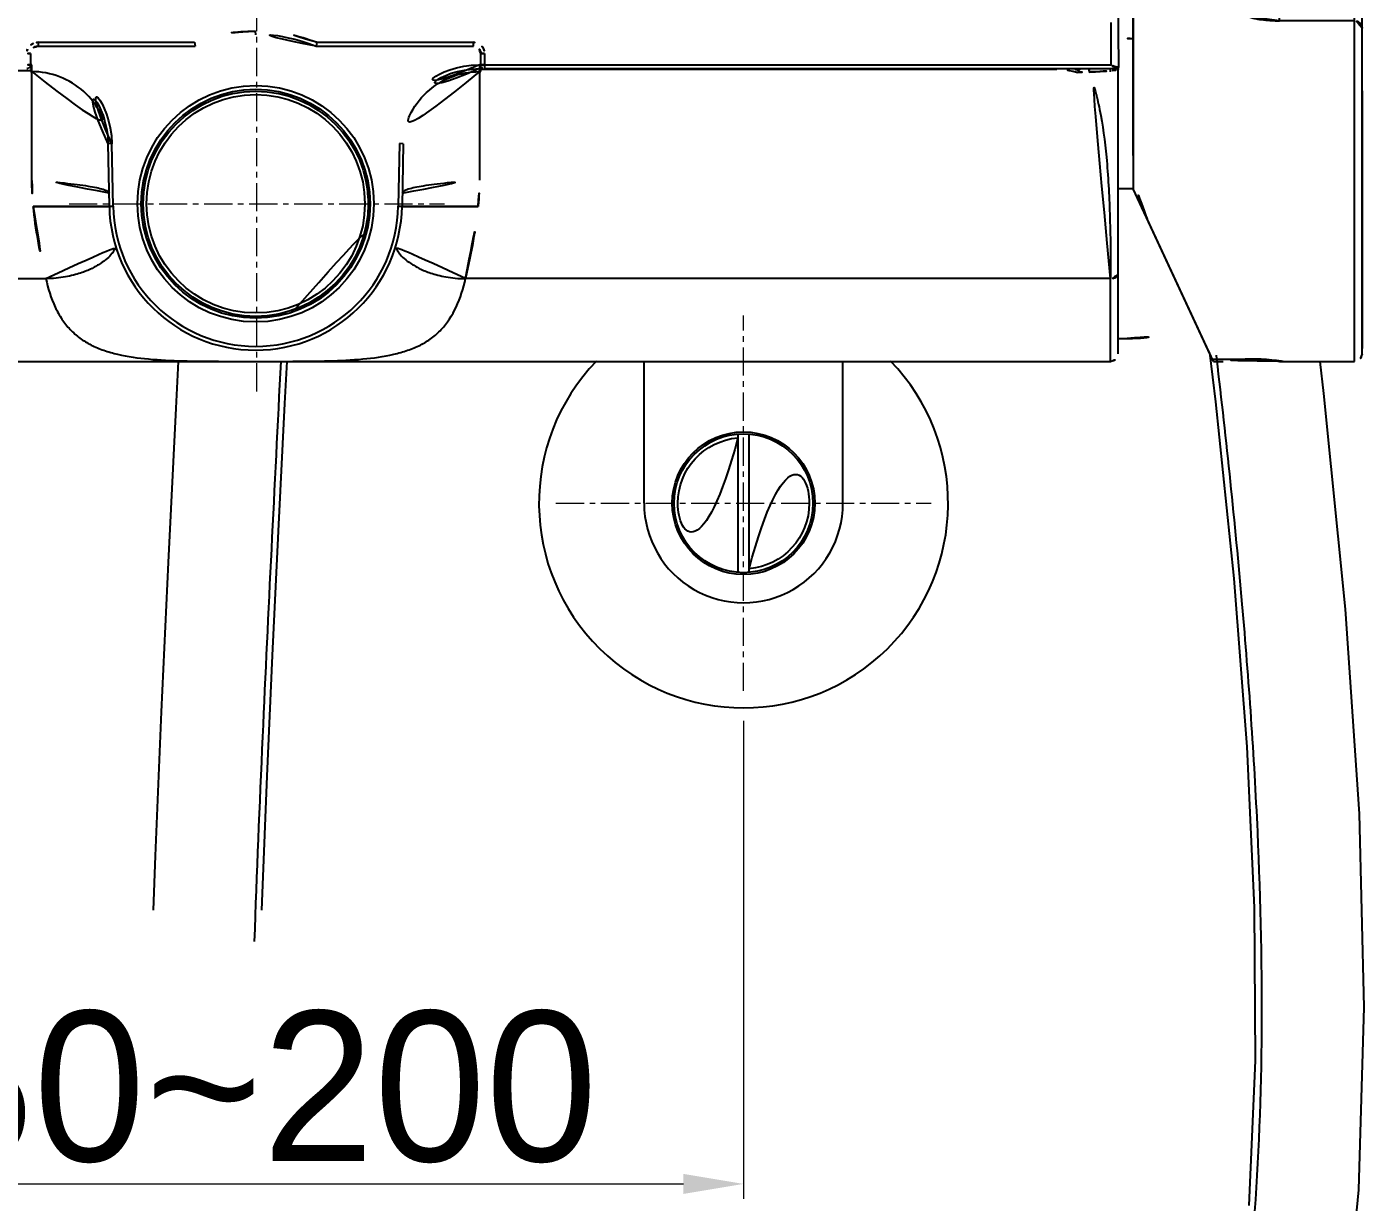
# Model space of a CAD drawing. Extents: x 16296684858 to 16296688009, y -37409618718 to -37409616409.
# Drawn here: x 16296685783 to 16296685961.2, y -37409618368.2 to -37409618211.6 of the extents above; entities that cross this region are included whole.
import ezdxf

# ---------------------------------------------------------------- set-up
doc = ezdxf.new("R2010")
doc.units = 0
doc.header["$LTSCALE"] = 10
doc.header["$MEASUREMENT"] = 0
doc.header["$PDMODE"] = 3
doc.header["$PDSIZE"] = -10
doc.linetypes.add('CENTER', pattern=[0.6, 0.375, -0.075, 0.075, -0.075])
doc.layers.get('0').update_dxf_attribs({"linetype": 'CONTINUOUS'})
doc.layers.get('DEFPOINTS').update_dxf_attribs({"linetype": 'CONTINUOUS'})
doc.styles.add('Daelim Dimension', font='')
doc.styles.get('Daelim Dimension').set_extended_font_data('나눔고딕')
doc.dimstyles.new('DEFAULT', dxfattribs={"dimscale": 2, "dimtxt": 2, "dimasz": 2, "dimexe": 0, "dimexo": 2, "dimgap": 1, "dimtad": 1, "dimdec": 1, "dimzin": 9, "dimdsep": 46, "dimtxsty": 'Daelim Dimension', "dimcen": 0.5, "dimclrd": 252, "dimclre": 252, "dimclrt": 3, "dimadec": 1, "dimazin": 0, "dimtfac": 1, "dimtdec": 1, "dimtix": 1, "dimtmove": 0, "dimatfit": 3, "dimfxl": 1, "dimtolj": 1, "dimtzin": 1, "dimlwd": 9, "dimlwe": 9, "dimarcsym": 0})

# ---------------------------------------------------------------- blocks, each defined once
blk = doc.blocks.new('*D10')
at = {"color": 5, "lineweight": 9, "ltscale": 0.5, "transparency": 16777216}
for p, q in [((16296685728.53591, -37409618304.121773), (16296685728.53591, -37409618367.800911)), ((16296685878.535891, -37409618304.121773), (16296685878.535891, -37409618367.800911)), ((16296685736.53591, -37409618365.800911), (16296685870.535891, -37409618365.800911))]:
    blk.add_line(p, q, dxfattribs=at)
at = {"color": 5, "ltscale": 0.5, "transparency": 16777216}
for points in [[(16296685736.53591, -37409618364.467583), (16296685736.53591, -37409618367.134247), (16296685728.53591, -37409618365.800911)], [(16296685870.535891, -37409618364.467583), (16296685870.535891, -37409618367.134247), (16296685878.535891, -37409618365.800911)]]:
    blk.add_solid(points, dxfattribs=at)
at = {"layer": 'DEFPOINTS', "color": 0, "ltscale": 0.5, "transparency": 16777216}
for p in [(16296685728.53591, -37409618300.121773), (16296685878.535891, -37409618300.121773), (16296685878.535891, -37409618365.800911)]:
    blk.add_point(p, dxfattribs=at)
at = {"color": 7, "ltscale": 0.5, "transparency": 16777216, "insert": (16296685806.629181, -37409618352.913933), "char_height": 20, "attachment_point": 5, "style": 'Daelim Dimension'}
blk.add_mtext('\\A1;150~200', dxfattribs=at)
blk = doc.blocks.new('A$C6F5512BA')
at = {"color": 7, "linetype": 'Continuous'}
for p, q in [((1, 30.5), (78, 30.5)), ((0, 20), (0, 29.5)), ((79, 29.5), (79, 19.5)), ((48.92, 18.5), (78, 18.5)), ((46, 15.5), (46, 0)), ((0, 10.73), (0, 12)), ((0, 10.73), (18.98, 1.87)), ((27.43, 0), (46, 0))]:
    blk.add_line(p, q, dxfattribs=at)
at = {"color": 9, "linetype": 'Continuous'}
for p, q in [((48.3, 30.5), (48.3, 19.5)), ((76, 18.5), (76, 30.5)), ((0, 29.5), (79, 29.5)), ((45.38, 29.5), (45.38, 19.5)), ((45.38, 19.5), (79, 19.5)), ((46, 15.5), (45.93, 15.5))]:
    blk.add_line(p, q, dxfattribs=at)
at = {"color": 7, "linetype": 'Continuous'}
for centre, radius, start, end in [((1, 29.5), 1, 90, 180), ((78, 29.5), 1, 0, 90), ((49, 15.5), 3, 91.4651, 180), ((78, 19.5), 1, 270, 0), ((27.43, 20), 20, 245, 270.0002)]:
    blk.add_arc(centre, radius, start, end, dxfattribs=at)
at = {"color": 9, "linetype": 'Continuous'}
for points, knots in [([(44.41, 30.5), (44.53, 30.5), (44.79, 30.45), (45.11, 30.22), (45.33, 29.89), (45.38, 29.63), (45.38, 29.5)], [0, 0, 0, 0, 0.246863, 0.495533, 0.746817, 1, 1, 1, 1]), ([(45.38, 19.5), (45.38, 19.25), (45.39, 18.77), (45.43, 18.05), (45.5, 17.38), (45.58, 16.78), (45.66, 16.34), (45.73, 16.03), (45.77, 15.85), (45.81, 15.72), (45.84, 15.64), (45.86, 15.59), (45.88, 15.55), (45.9, 15.52), (45.91, 15.5), (45.93, 15.5), (45.93, 15.5)], [0, 0, 0, 0, 0.181844, 0.358752, 0.525328, 0.67623, 0.80518, 0.859306, 0.905406, 0.942733, 0.958043, 0.971141, 0.98205, 0.990555, 0.996304, 1, 1, 1, 1]), ([(48.92, 18.5), (48.55, 18.5), (47.76, 18.35), (46.75, 17.68), (46.08, 16.66), (45.93, 15.87), (45.93, 15.5)], [0, 0, 0, 0, 0.239777, 0.499516, 0.75956, 1, 1, 1, 1]), ([(48.92, 18.5), (48.9, 18.5), (48.84, 18.52), (48.71, 18.61), (48.58, 18.75), (48.45, 18.93), (48.37, 19.1), (48.32, 19.29), (48.29, 19.43), (48.3, 19.5)], [0, 0, 0, 0, 0.061661, 0.146329, 0.376982, 0.516161, 0.667824, 0.830675, 1, 1, 1, 1])]:
    blk.add_open_spline(points, degree=3, knots=knots, dxfattribs=at)
at = {"color": 7, "linetype": 'Continuous'}
blk.add_open_spline([(0, 20), (0.07, 19.61), (0.27, 18.29), (0.41, 16), (0.27, 13.71), (0.07, 12.39), (0, 12)], degree=3, knots=[0, 0, 0, 0, 0.147383, 0.499992, 0.852609, 1, 1, 1, 1], dxfattribs=at)

msp = doc.modelspace()

# ---------------------------------------------------------------- linework, layer by layer
at = {"color": 7, "linetype": 'Continuous'}
for p, q in [((16296685928.53413, -37409618217.020042), (16296685928.41091, -37409618202.900253)), ((16296685927.506161, -37409618216.72113), (16296685927.506161, -37409618211.066254)), ((16296685930.43589, -37409618210.221786), (16296685930.43589, -37409618233.221809)), ((16296685813.53503, -37409618212.721786), (16296685813.535, -37409618212.21743)), ((16296685784.5359, -37409618213.71743), (16296685784.5359, -37409618214.221786)), ((16296685784.5359, -37409618214.221786), (16296685805.45816, -37409618214.221786)), ((16296685784.535971, -37409618213.71743), (16296685805.36581, -37409618213.71743)), ((16296685805.36581, -37409618213.71743), (16296685805.45816, -37409618214.221786)), ((16296685821.705971, -37409618213.71743), (16296685821.61364, -37409618214.221786)), ((16296685821.613649, -37409618214.221786), (16296685842.5359, -37409618214.221786)), ((16296685821.705971, -37409618213.71743), (16296685842.535891, -37409618213.71743)), ((16296685842.535891, -37409618214.221786), (16296685842.535891, -37409618213.71743)), ((16296685783.5359, -37409618215.221786), (16296685783.5359, -37409618217.221786)), ((16296685783.709641, -37409618216.722473), (16296685783.5359, -37409618216.722473)), ((16296685783.71722, -37409618217.221786), (16296685783.71722, -37409618216.722961)), ((16296685843.35458, -37409618216.721786), (16296685843.5359, -37409618216.721786)), ((16296685843.35458, -37409618216.721786), (16296685843.35458, -37409618217.221786)), ((16296685843.5359, -37409618217.221786), (16296685843.5359, -37409618215.221786)), ((16296685844.03591, -37409618215.217468), (16296685844.03599, -37409618217.221786)), ((16296685844.03591, -37409618216.72113), (16296685927.506161, -37409618216.72113)), ((16296685783.5359, -37409618217.514427), (16296685728.53583, -37409618217.514427)), ((16296685783.717291, -37409618217.221786), (16296685783.5359, -37409618217.221786)), ((16296685783.5359, -37409618217.355652), (16296685783.5359, -37409618217.619408)), ((16296685783.5359, -37409618217.619476), (16296685783.72155, -37409618217.619476)), ((16296685783.71744, -37409618217.619408), (16296685783.71744, -37409618217.266541)), ((16296685783.72155, -37409618232.136559), (16296685783.72155, -37409618217.619476)), ((16296685843.35025, -37409618217.619476), (16296685843.5359, -37409618217.619476)), ((16296685843.35025, -37409618217.619476), (16296685843.35025, -37409618232.088654)), ((16296685843.5359, -37409618217.221786), (16296685843.35453, -37409618217.221786)), ((16296685843.5359, -37409618217.055931), (16296685843.68701, -37409618217.055931)), ((16296685843.5359, -37409618217.619476), (16296685843.5359, -37409618217.242447)), ((16296685920.260889, -37409618217.336838), (16296685843.5359, -37409618217.336838)), ((16296685844.03594, -37409618217.221786), (16296685928.43589, -37409618217.221786)), ((16296685920.260889, -37409618217.336838), (16296685920.260889, -37409618217.221786)), ((16296685928.43589, -37409618255.221413), (16296685928.43589, -37409618217.221786)), ((16296685960.93589, -37409618220.171356), (16296685960.935881, -37409618254.516617)), ((16296685794.39259, -37409618227.213074), (16296685793.89329, -37409618227.221786)), ((16296685794.03887, -37409618235.562111), (16296685793.89329, -37409618227.221786)), ((16296685794.53862, -37409618235.552094), (16296685794.39233, -37409618227.225319)), ((16296685832.678591, -37409618227.213074), (16296685832.533001, -37409618235.553391)), ((16296685833.178511, -37409618227.221786), (16296685832.678591, -37409618227.213074)), ((16296685833.178511, -37409618227.221786), (16296685833.03293, -37409618235.562111)), ((16296685930.43589, -37409618233.221786), (16296685928.435909, -37409618233.221786)), ((16296685941.03606, -37409618255.953941), (16296685930.43589, -37409618233.221786)), ((16296685794.03887, -37409618235.562111), (16296685794.53817, -37409618235.553413)), ((16296685832.533001, -37409618235.553391), (16296685833.03293, -37409618235.562111)), ((16296685762.749109, -37409618245.194687), (16296685785.575529, -37409618245.194687)), ((16296685927.43589, -37409618245.194687), (16296685841.496269, -37409618245.194687)), ((16296685927.43589, -37409618256.221786), (16296685927.43589, -37409618245.194687)), ((16296685816.0872, -37409618250.00383), (16296685816.116249, -37409618249.999046)), ((16296685817.018721, -37409618249.82196), (16296685817.045691, -37409618249.815773)), ((16296685946.43589, -37409618255.953941), (16296685941.03606, -37409618255.953941)), ((16296685941.5931, -37409618255.888397), (16296685941.533501, -37409618255.383904)), ((16296685731.185909, -37409618256.221786), (16296685927.43589, -37409618256.221786)), ((16296685865.285879, -37409618275.121597), (16296685865.285879, -37409618256.221786)), ((16296685891.785891, -37409618275.121773), (16296685891.785891, -37409618256.221786)), ((16296685949.705391, -37409618256.187843), (16296685949.935711, -37409618256.221764)), ((16296685949.93589, -37409618256.221786), (16296685959.228951, -37409618256.221786)), ((16296685877.785891, -37409618265.902237), (16296685877.785891, -37409618284.341316)), ((16296685879.285891, -37409618284.341316), (16296685879.285891, -37409618265.902237))]:
    msp.add_line(p, q, dxfattribs=at)
at = {"color": 1, "linetype": 'CENTER', "lineweight": 0}
for p, q in [((16296685813.678249, -37409618260.218437), (16296685813.678249, -37409618210.218437)), ((16296685788.678249, -37409618235.218437), (16296685838.678249, -37409618235.218437)), ((16296685878.535891, -37409618300.121773), (16296685878.535891, -37409618250.121773)), ((16296685853.5359, -37409618275.121773), (16296685903.535891, -37409618275.121773))]:
    msp.add_line(p, q, dxfattribs=at)
at = {"color": 7, "linetype": 'Continuous'}
for points in [[(16296685940.61632, -37409618255.053787), (16296685941.419991, -37409618261.618111), (16296685943.838289, -37409618285.130302), (16296685945.580799, -37409618307.570961), (16296685946.56208, -37409618328.969414), (16296685946.690399, -37409618349.341347), (16296685945.865511, -37409618368.689873)], [(16296685803.207689, -37409618256.221786), (16296685802.904301, -37409618262.477127), (16296685801.88604, -37409618283.029381), (16296685800.943029, -37409618302.891251), (16296685800.127199, -37409618322.113197), (16296685799.87904, -37409618329.333298)], [(16296685814.36046, -37409618329.333298), (16296685814.43453, -37409618327.084412), (16296685815.06241, -37409618311.469482), (16296685815.791599, -37409618295.400322), (16296685816.594139, -37409618278.860611), (16296685817.440029, -37409618261.819687), (16296685817.71224, -37409618256.221786)], [(16296685960.520781, -37409618366.606941), (16296685961.234039, -37409618342.27137), (16296685960.58374, -37409618316.48687), (16296685958.742331, -37409618289.242973), (16296685955.869289, -37409618260.483566), (16296685955.341591, -37409618256.221786)], [(16296685799.43474, -37409618401.031792), (16296685799.750759, -37409618409.435371), (16296685800.871099, -37409618425.18895), (16296685802.641491, -37409618440.428291), (16296685805.254181, -37409618455.051033), (16296685809.02401, -37409618468.931541), (16296685814.281031, -37409618481.639061), (16296685821.16589, -37409618492.626953), (16296685829.582439, -37409618501.483597), (16296685839.34973, -37409618507.938972), (16296685850.35648, -37409618511.87677), (16296685862.500669, -37409618513.14402), (16296685875.365511, -37409618511.578346), (16296685888.38825, -37409618507.202957), (16296685901.06999, -37409618500.215584), (16296685913.05357, -37409618490.75058), (16296685924.04534, -37409618478.893387), (16296685933.80773, -37409618464.787666), (16296685942.18416, -37409618448.621323), (16296685949.07929, -37409618430.595383), (16296685954.453199, -37409618410.848618), (16296685958.27483, -37409618389.488243), (16296685960.520781, -37409618366.606941)]]:
    msp.add_lwpolyline(points, dxfattribs=at)
for centre, radius in [((16296685813.5359, -37409618235.221786), 15.749998), ((16296685813.5359, -37409618235.221786), 15.249998), ((16296685813.5359, -37409618235.221786), 14.999999), ((16296685813.5359, -37409618235.221786), 14.551591), ((16296685878.535891, -37409618275.121773), 9.499999), ((16296685878.535891, -37409618275.121773), 9.249999)]:
    msp.add_circle(centre, radius, dxfattribs=at)
for centre, radius, start, end in [((16296685813.547621, -37409618235.281418), 23.063984, 90.03147351, 110.7779993), ((16296685813.5359, -37409618235.221786), 22.499998, 68.96059341, 111.03940659), ((16296685813.523199, -37409618235.286598), 23.069177, 69.22456928, 89.97057042), ((16296685929.24938, -37409618233.105164), 19.899998, 86.57783378, 92.15527628), ((16296685784.536011, -37409618215.217567), 1.500134, 112.68607946, 157.31395483), ((16296685784.5359, -37409618215.221786), 1, 90, 180), ((16296685842.5359, -37409618215.221786), 1, 0, 90), ((16296685842.535311, -37409618215.218063), 1.500649, 22.54966187, 67.47460291), ((16296685783.7045, -37409618227.412308), 10.6886, 1.00253182, 89.97232237), ((16296685843.35458, -37409618227.399422), 10.677623, 90, 178.99980456), ((16296685783.03709, -37409618216.722931), 0.498414, 299.94648068, 315.29880487), ((16296685783.037319, -37409618216.723183), 0.49807, 315.30045659, 330.055151), ((16296685783.7045, -37409618227.412292), 10.188741, 1.07132993, 89.92947658), ((16296685783.71743, -37409618227.3992), 10.177333, 0.99905812, 90.00087597), ((16296685843.35458, -37409618227.399422), 10.177623, 90.00029199, 178.99980456), ((16296685844.0359, -37409618216.721786), 0.5, 210.00672331, 270.00436449), ((16296685907.14661, -37409617607.064613), 610.860936, 271.493701583, 271.638014015), ((16296685919.50667, -37409618216.792427), 3.749519, 347.26281776, 348.05515577), ((16296685928.334141, -37409618217.02182), 0.199998, 269.99970801, 0.50241465), ((16296685928.32501, -37409618217.332657), 0.110887, 0.05944315, 59.94914093), ((16296685928.3225, -37409618217.175056), 0.196476, 296.90937779, 299.4655577), ((16296685813.54179, -37409618235.071541), 15.190462, 18.19646001, 20.73861691), ((16296685813.310881, -37409618234.458527), 15.203534, 16.47820667, 18.26885152), ((16296685813.293739, -37409618234.463638), 15.221422, 14.60878769, 16.47820667), ((16296685813.503031, -37409618235.084412), 15.231302, 15.75141639, 18.19646001), ((16296685813.431311, -37409618234.43409), 15.080839, 359.89857163, 14.63165946), ((16296685813.512711, -37409618235.081757), 15.221267, 13.22166227, 15.75259852), ((16296685813.52129, -37409618235.079514), 15.212408, 10.06846183, 13.22046551), ((16296685813.53484, -37409618235.076927), 15.198613, 5.4648493, 10.06730719), ((16296685813.518379, -37409618235.078018), 15.215099, 3.49923886, 5.46250203), ((16296685813.51067, -37409618235.078537), 15.222829, 2.78358092, 3.49923886), ((16296685813.528379, -37409618235.077858), 15.205103, 359.45793439, 2.78358092), ((16296685813.5359, -37409618235.221786), 19.499998, 181.00019544, 358.99980456), ((16296685813.5359, -37409618235.221786), 18.999998, 180.9955537, 358.99980456), ((16296685813.47649, -37409618235.076027), 15.256961, 354.11341487, 359.45212499), ((16296685813.52442, -37409618235.083122), 15.208516, 350.26993908, 350.75805994), ((16296685813.499069, -37409618235.079201), 15.234165, 350.75924235, 353.09994694), ((16296685813.47057, -37409618235.075623), 15.262891, 353.09877082, 354.11458929), ((16296685813.682421, -37409618235.209343), 14.988624, 279.34492201, 282.86117658), ((16296685813.695141, -37409618235.268173), 14.928465, 282.97004845, 288.25625501), ((16296685813.683821, -37409618235.235001), 14.963507, 288.25730956, 288.42467528), ((16296685813.678249, -37409618235.218437), 14.980981, 288.42494257, 289.5984518), ((16296685813.6731, -37409618235.203873), 14.996437, 289.59810653, 289.79790121), ((16296685929.24938, -37409618233.338409), 19.899998, 267.65719857, 298.24104442), ((16296685927.43589, -37409618255.221786), 1, 270, 0), ((16296685946.42878, -37409618279.019577), 23.065659, 81.8333375, 89.98221931), ((16296685878.535891, -37409618275.121773), 27.254121, 136.01750881, 44.02294365), ((16296685878.535891, -37409618275.121773), 8.749999, 94.91708379, 265.08291621), ((16296685878.535891, -37409618275.121773), 8.749999, 274.91708379, 85.08291621), ((16296685878.535891, -37409618275.121773), 13.249999, 179.99883204, 0)]:
    msp.add_arc(centre, radius, start, end, dxfattribs=at)
for points in [[(16296685783.151951, -37409618214.638977), (16296685783.07622, -37409618214.82048), (16296685783.03599, -37409618215.02076), (16296685783.0359, -37409618215.2174)], [(16296685784.535971, -37409618213.71743), (16296685784.339279, -37409618213.717468), (16296685784.13896, -37409618213.757751), (16296685783.957439, -37409618213.833504)], [(16296685842.535891, -37409618213.71743), (16296685842.731091, -37409618213.717453), (16296685842.92985, -37409618213.757187), (16296685843.110201, -37409618213.831902)], [(16296685843.92123, -37409618214.642593), (16296685843.996071, -37409618214.82309), (16296685844.03594, -37409618215.022057), (16296685844.03591, -37409618215.217468)], [(16296685927.863951, -37409618216.876404), (16296685927.752661, -37409618216.827606), (16296685927.641171, -37409618216.779221), (16296685927.53088, -37409618216.728172)], [(16296685783.0359, -37409618217.221786), (16296685783.122169, -37409618217.221786), (16296685783.21109, -37409618217.197777), (16296685783.2859, -37409618217.154808)], [(16296685923.199881, -37409618217.433113), (16296685923.19232, -37409618217.478363), (16296685923.18449, -37409618217.523582), (16296685923.175011, -37409618217.568459)], [(16296685928.29705, -37409618217.120377), (16296685928.31093, -37409618217.088959), (16296685928.31772, -37409618217.053688), (16296685928.31739, -37409618217.019348)], [(16296685928.380529, -37409618217.236671), (16296685928.363979, -37409618217.227112), (16296685928.344259, -37409618217.221779), (16296685928.32513, -37409618217.221779)], [(16296685928.3682, -37409618217.368431), (16296685928.382919, -37409618217.363182), (16296685928.39749, -37409618217.357353), (16296685928.411409, -37409618217.350243)]]:
    msp.add_open_spline(points, degree=3, dxfattribs=at)
for points, knots in [([(16296685783.5359, -37409618216.721817), (16296685783.5359, -37409618216.718597), (16296685783.51548, -37409618216.724388), (16296685783.49465, -37409618216.717644), (16296685783.445089, -37409618216.720253), (16296685783.38542, -37409618216.718193), (16296685783.30994, -37409618216.718193), (16296685783.19232, -37409618216.717644), (16296685783.0996, -37409618216.717918), (16296685783.0359, -37409618216.718201)], [0, 0, 0, 0, 0.0194960093, 0.0763813238, 0.1685779091, 0.2928771308, 0.4443794587, 0.6178574503, 1, 1, 1, 1]), ([(16296685783.5359, -37409618215.221786), (16296685783.5359, -37409618215.218536), (16296685783.515499, -37409618215.224388), (16296685783.494711, -37409618215.217628), (16296685783.445181, -37409618215.220284), (16296685783.38555, -37409618215.218269), (16296685783.310049, -37409618215.218239), (16296685783.1924, -37409618215.217484), (16296685783.09963, -37409618215.21743), (16296685783.0359, -37409618215.21743)], [0, 0, 0, 0, 0.0194588619, 0.0762723496, 0.1684018143, 0.2926038114, 0.4440892958, 0.6176995435, 1, 1, 1, 1]), ([(16296685844.03591, -37409618215.21743), (16296685843.97224, -37409618215.21743), (16296685843.879551, -37409618215.217484), (16296685843.76199, -37409618215.218239), (16296685843.686501, -37409618215.218269), (16296685843.62682, -37409618215.220284), (16296685843.577221, -37409618215.217628), (16296685843.55637, -37409618215.224403), (16296685843.5359, -37409618215.218529), (16296685843.5359, -37409618215.221786)], [0, 0, 0, 0, 0.3820012557, 0.5553609248, 0.706863206, 0.8312168675, 0.9234638524, 0.980449463, 1, 1, 1, 1]), ([(16296685844.03591, -37409618216.719833), (16296685843.97221, -37409618216.719414), (16296685843.87949, -37409618216.718887), (16296685843.761881, -37409618216.719193), (16296685843.68638, -37409618216.719002), (16296685843.62672, -37409618216.720978), (16296685843.57715, -37409618216.718033), (16296685843.556351, -37409618216.724907), (16296685843.5359, -37409618216.718613), (16296685843.5359, -37409618216.721848)], [0, 0, 0, 0, 0.3821548818, 0.555635978, 0.7071464444, 0.83145443, 0.9236540623, 0.9805352377, 1, 1, 1, 1]), ([(16296685927.79212, -37409618216.97657), (16296685927.76992, -37409618216.95591), (16296685927.67881, -37409618216.870209), (16296685927.588011, -37409618216.784103), (16296685927.517191, -37409618216.72113)], [0, 0, 0, 0, 0.2423226461, 1, 1, 1, 1]), ([(16296685928.0968, -37409618216.970482), (16296685928.077921, -37409618216.96431), (16296685927.99905, -37409618216.936073), (16296685927.922461, -37409618216.902039), (16296685927.863951, -37409618216.876404)], [0, 0, 0, 0, 0.2370686394, 1, 1, 1, 1]), ([(16296685783.72118, -37409618217.61969), (16296685784.97513, -37409618217.62365), (16296685787.5019, -37409618218.101341), (16296685790.78409, -37409618220.096169), (16296685793.106489, -37409618223.144447), (16296685793.80514, -37409618225.622147), (16296685793.879471, -37409618226.864563)], [0, 0, 0, 0, 0.2506590441, 0.5011876331, 0.7512045357, 1, 1, 1, 1]), ([(16296685843.350929, -37409618217.619659), (16296685842.06694, -37409618217.617279), (16296685839.472481, -37409618218.109001), (16296685836.152269, -37409618220.215843), (16296685833.81473, -37409618223.373352), (16296685833.20079, -37409618225.945824), (16296685833.178511, -37409618227.221786)], [0, 0, 0, 0, 0.2506556448, 0.5011956384, 0.7508723397, 1, 1, 1, 1]), ([(16296685843.350929, -37409618217.619408), (16296685843.35113, -37409618217.5793), (16296685843.352131, -37409618217.461678), (16296685843.3535, -37409618217.344017), (16296685843.353951, -37409618217.266472)], [0, 0, 0, 0, 0.3407903375, 1, 1, 1, 1]), ([(16296685923.07037, -37409618217.717972), (16296685922.86104, -37409618217.654327), (16296685921.94309, -37409618217.418358), (16296685920.989201, -37409618217.331062), (16296685920.260889, -37409618217.335861)], [0, 0, 0, 0, 0.2309965078, 1, 1, 1, 1]), ([(16296685923.20075, -37409618217.432228), (16296685923.12751, -37409618217.411057), (16296685922.821039, -37409618217.327698), (16296685922.509781, -37409618217.262428), (16296685922.27199, -37409618217.221313)], [0, 0, 0, 0, 0.2400888244, 1, 1, 1, 1]), ([(16296685923.163931, -37409618217.619118), (16296685923.15901, -37409618217.640892), (16296685923.151119, -37409618217.694313), (16296685923.09543, -37409618217.705978), (16296685923.07048, -37409618217.707718)], [0, 0, 0, 0, 0.4715575159, 1, 1, 1, 1]), ([(16296685923.199881, -37409618217.433113), (16296685923.208731, -37409618217.397873), (16296685923.26495, -37409618217.32827), (16296685923.368561, -37409618217.247078), (16296685923.464531, -37409618217.227303), (16296685923.509871, -37409618217.226593)], [0, 0, 0, 0, 0.278723276, 0.6522138727, 1, 1, 1, 1]), ([(16296685924.608009, -37409618217.686203), (16296685924.60129, -37409618217.648659), (16296685924.5965, -37409618217.555641), (16296685924.592819, -37409618217.435799), (16296685924.594669, -37409618217.335632), (16296685924.595711, -37409618217.270432), (16296685924.60207, -37409618217.238724), (16296685924.6028, -37409618217.210648), (16296685924.607969, -37409618217.210564)], [0, 0, 0, 0, 0.2395721266, 0.5840004034, 0.747911611, 0.88074623, 0.9675286005, 1, 1, 1, 1]), ([(16296685924.60813, -37409618217.675926), (16296685924.89138, -37409618217.661072), (16296685925.423281, -37409618217.654167), (16296685926.1572, -37409618217.607674), (16296685926.770519, -37409618217.560692), (16296685927.13674, -37409618217.535713), (16296685927.2997, -37409618217.521843)], [0, 0, 0, 0, 0.3155813553, 0.5916098251, 0.818039584, 1, 1, 1, 1]), ([(16296685927.43589, -37409618245.194687), (16296685927.453251, -37409618242.323837), (16296685927.38376, -37409618236.924011), (16296685927.01107, -37409618229.392609), (16296685926.26586, -37409618223.850189), (16296685925.403481, -37409618220.08342), (16296685924.89052, -37409618218.434631), (16296685924.60813, -37409618217.675926)], [0, 0, 0, 0, 0.3099928057, 0.582994335, 0.8138595982, 0.9125864293, 1, 1, 1, 1]), ([(16296685927.2997, -37409618217.521843), (16296685927.329041, -37409618217.519348), (16296685927.43964, -37409618217.509148), (16296685927.54998, -37409618217.496208), (16296685927.630951, -37409618217.485947)], [0, 0, 0, 0, 0.2651919678, 1, 1, 1, 1]), ([(16296685927.630951, -37409618217.485947), (16296685927.78735, -37409618217.466179), (16296685928.03336, -37409618217.435043), (16296685928.282129, -37409618217.399094), (16296685928.3682, -37409618217.368431)], [0, 0, 0, 0, 0.6330608803, 1, 1, 1, 1]), ([(16296685928.006161, -37409618217.157043), (16296685927.988991, -37409618217.145218), (16296685927.914169, -37409618217.089233), (16296685927.84524, -37409618217.02597), (16296685927.79212, -37409618216.97657)], [0, 0, 0, 0, 0.2232908985, 1, 1, 1, 1]), ([(16296685928.160561, -37409618217.221786), (16296685928.149019, -37409618217.221779), (16296685928.09276, -37409618217.213013), (16296685928.04306, -37409618217.182426), (16296685928.006161, -37409618217.157043)], [0, 0, 0, 0, 0.2048042666, 1, 1, 1, 1]), ([(16296685928.3174, -37409618217.019348), (16296685928.300819, -37409618217.017151), (16296685928.226271, -37409618217.006111), (16296685928.15254, -37409618216.988693), (16296685928.0968, -37409618216.970482)], [0, 0, 0, 0, 0.2218583343, 1, 1, 1, 1]), ([(16296685928.160749, -37409618217.221786), (16296685928.20285, -37409618217.221786), (16296685928.26195, -37409618217.185989), (16296685928.29048, -37409618217.135262), (16296685928.29705, -37409618217.120377)], [0, 0, 0, 0, 0.7213826967, 1, 1, 1, 1]), ([(16296685928.53413, -37409618217.020042), (16296685928.534109, -37409618217.01889), (16296685928.52664, -37409618217.021408), (16296685928.51882, -37409618217.018784), (16296685928.49991, -37409618217.020081), (16296685928.46417, -37409618217.019096), (16296685928.401751, -37409618217.019623), (16296685928.34832, -37409618217.019348), (16296685928.3174, -37409618217.019348)], [0, 0, 0, 0, 0.0162700154, 0.0647998945, 0.1452670845, 0.2571618837, 0.5720012152, 1, 1, 1, 1]), ([(16296685928.41914, -37409618217.346123), (16296685928.4235, -37409618217.34362), (16296685928.42886, -37409618217.339897), (16296685928.43589, -37409618217.334808), (16296685928.43589, -37409618217.332542)], [0, 0, 0, 0, 0.6903770448, 1, 1, 1, 1]), ([(16296685783.71911, -37409618232.136559), (16296685783.71998, -37409618232.416206), (16296685783.7397, -37409618233.561531), (16296685783.818251, -37409618234.705406), (16296685783.90205, -37409618235.567032)], [0, 0, 0, 0, 0.2441782513, 1, 1, 1, 1]), ([(16296685794.00811, -37409618233.799873), (16296685794.006081, -37409618233.684547), (16296685793.800039, -37409618233.529739), (16296685793.51976, -37409618233.401573), (16296685793.03529, -37409618233.231873), (16296685792.25909, -37409618233.046913), (16296685791.10853, -37409618232.8386), (16296685789.667919, -37409618232.637321), (16296685787.176451, -37409618232.358109), (16296685785.159719, -37409618232.154716), (16296685783.72167, -37409618232.089661)], [0, 0, 0, 0, 0.0328005504, 0.0591217854, 0.0919951783, 0.1767561862, 0.2869294798, 0.4240054101, 0.590559074, 1, 1, 1, 1]), ([(16296685833.06369, -37409618233.79982), (16296685833.06572, -37409618233.684509), (16296685833.271761, -37409618233.529678), (16296685833.552059, -37409618233.401482), (16296685834.03657, -37409618233.23175), (16296685834.81275, -37409618233.046638), (16296685835.96339, -37409618232.838707), (16296685837.40398, -37409618232.63784), (16296685839.896061, -37409618232.356888), (16296685841.91328, -37409618232.163689), (16296685843.35055, -37409618232.073059)], [0, 0, 0, 0, 0.0327978505, 0.0591158667, 0.0919869896, 0.1767412799, 0.2868902835, 0.423935014, 0.5904623569, 1, 1, 1, 1]), ([(16296685843.169479, -37409618235.567093), (16296685843.1982, -37409618235.271683), (16296685843.29917, -37409618234.114807), (16296685843.35125, -37409618232.953194), (16296685843.35253, -37409618232.088654)], [0, 0, 0, 0, 0.2555718584, 1, 1, 1, 1]), ([(16296685783.90008, -37409618235.567123), (16296685784.68005, -37409618235.56739), (16296685786.14665, -37409618235.566963), (16296685788.178869, -37409618235.567734), (16296685789.671631, -37409618235.585136), (16296685790.694059, -37409618235.575287), (16296685791.344391, -37409618235.574913), (16296685791.925119, -37409618235.579529), (16296685792.438169, -37409618235.582123), (16296685792.884199, -37409618235.581886), (16296685793.26251, -37409618235.580727), (16296685793.53504, -37409618235.579269), (16296685793.71674, -37409618235.577019), (16296685793.825491, -37409618235.575546), (16296685793.910431, -37409618235.57235), (16296685793.97999, -37409618235.572113), (16296685794.01053, -37409618235.564919), (16296685794.03895, -37409618235.566933), (16296685794.03887, -37409618235.562111)], [0, 0, 0, 0, 0.2307644597, 0.4339176245, 0.6012647878, 0.6724274283, 0.7364284634, 0.7936721381, 0.8442499094, 0.8882259313, 0.9256288506, 0.9562062392, 0.9687946675, 0.9794944422, 0.9881502619, 0.9945722815, 0.9985740533, 1, 1, 1, 1]), ([(16296685783.900089, -37409618235.567146), (16296685784.04936, -37409618237.101753), (16296685784.53017, -37409618240.329117), (16296685785.196871, -37409618243.519867), (16296685785.575279, -37409618245.194748)], [0, 0, 0, 0, 0.4731155376, 1, 1, 1, 1]), ([(16296685843.171061, -37409618235.567169), (16296685842.39113, -37409618235.567551), (16296685840.92461, -37409618235.567146), (16296685838.89254, -37409618235.567902), (16296685837.3999, -37409618235.585213), (16296685836.37756, -37409618235.575279), (16296685835.72728, -37409618235.574867), (16296685835.146601, -37409618235.57946), (16296685834.633579, -37409618235.582039), (16296685834.187559, -37409618235.581818), (16296685833.809271, -37409618235.580673), (16296685833.536751, -37409618235.579201), (16296685833.355049, -37409618235.576988), (16296685833.246309, -37409618235.575523), (16296685833.161369, -37409618235.572304), (16296685833.09181, -37409618235.572083), (16296685833.061279, -37409618235.56488), (16296685833.03285, -37409618235.566933), (16296685833.03293, -37409618235.562111)], [0, 0, 0, 0, 0.2307690649, 0.4339204959, 0.601262478, 0.6724234418, 0.7364237924, 0.793667385, 0.8442457417, 0.8882227744, 0.9256267215, 0.9562049452, 0.9687937473, 0.9794938613, 0.9881499564, 0.994572195, 0.9985741211, 1, 1, 1, 1]), ([(16296685818.75248, -37409618249.313904), (16296685819.37682, -37409618249.089142), (16296685820.597099, -37409618248.555923), (16296685822.305281, -37409618247.523201), (16296685823.86318, -37409618246.274582), (16296685825.24185, -37409618244.830566), (16296685826.41843, -37409618243.217789), (16296685827.37409, -37409618241.464981), (16296685828.091669, -37409618239.602303), (16296685828.40204, -37409618238.30735), (16296685828.514179, -37409618237.653351)], [0, 0, 0, 0, 0.1250035918, 0.2500038913, 0.3750014604, 0.5000027773, 0.6250034306, 0.7500012985, 0.875001112, 1, 1, 1, 1]), ([(16296685841.496519, -37409618245.194748), (16296685841.874941, -37409618243.51989), (16296685842.54162, -37409618240.329163), (16296685843.022421, -37409618237.101822), (16296685843.171709, -37409618235.567223)], [0, 0, 0, 0, 0.5268823371, 1, 1, 1, 1]), ([(16296685785.575529, -37409618245.194687), (16296685786.032181, -37409618245.200867), (16296685786.909719, -37409618245.164993), (16296685788.143299, -37409618244.978142), (16296685789.236759, -37409618244.752037), (16296685790.42658, -37409618244.398567), (16296685791.465481, -37409618244.013542), (16296685792.32198, -37409618243.520027), (16296685793.00878, -37409618243.094513), (16296685793.736679, -37409618242.591492), (16296685794.28817, -37409618242.007553), (16296685794.607321, -37409618241.561951), (16296685794.807791, -37409618241.182922), (16296685794.867029, -37409618240.857399), (16296685794.814341, -37409618240.675919)], [0, 0, 0, 0, 0.1247589289, 0.2392593874, 0.3405658362, 0.4294684139, 0.5783611917, 0.6415632053, 0.6991407665, 0.7992564165, 0.8821108329, 0.9172341076, 0.9483748171, 1, 1, 1, 1]), ([(16296685841.496531, -37409618245.194687), (16296685841.03986, -37409618245.200867), (16296685840.162239, -37409618245.165047), (16296685838.92856, -37409618244.978218), (16296685837.834999, -37409618244.752136), (16296685836.645109, -37409618244.398697), (16296685835.60618, -37409618244.013603), (16296685834.749729, -37409618243.519913), (16296685834.06299, -37409618243.094254), (16296685833.335171, -37409618242.591003), (16296685832.783791, -37409618242.006851), (16296685832.464701, -37409618241.561127), (16296685832.26425, -37409618241.182053), (16296685832.20503, -37409618240.856506), (16296685832.25773, -37409618240.675003)], [0, 0, 0, 0, 0.1247591448, 0.239261272, 0.3405691899, 0.4294716111, 0.5783595844, 0.6415593223, 0.6991346721, 0.7992484987, 0.8821060336, 0.9172314842, 0.948373983, 1, 1, 1, 1]), ([(16296685785.575529, -37409618245.194687), (16296685785.871099, -37409618246.498482), (16296685786.43742, -37409618248.385857), (16296685787.671829, -37409618250.610901), (16296685788.7808, -37409618252.008522), (16296685790.101709, -37409618253.16803), (16296685791.621441, -37409618254.09214), (16296685793.320869, -37409618254.795509), (16296685795.862391, -37409618255.506409), (16296685799.38224, -37409618255.977226), (16296685803.87858, -37409618256.180763), (16296685808.641359, -37409618256.221329), (16296685813.538679, -37409618256.220917), (16296685818.435881, -37409618256.221451), (16296685823.198561, -37409618256.180183), (16296685827.69372, -37409618255.978302), (16296685831.213739, -37409618255.503029), (16296685833.759411, -37409618254.791603), (16296685835.470751, -37409618254.102432), (16296685836.99519, -37409618253.181007), (16296685838.751751, -37409618251.598579), (16296685840.466299, -37409618248.94281), (16296685841.20039, -37409618246.498596), (16296685841.496269, -37409618245.194687)], [0, 0, 0, 0, 0.0602642386, 0.0878484903, 0.1142783028, 0.14028258, 0.1666570109, 0.1940902592, 0.2229341199, 0.2854054587, 0.353587056, 0.4258060496, 0.5000812067, 0.5743549919, 0.6465678485, 0.7147543061, 0.7771674581, 0.8060899745, 0.8337167811, 0.8600904032, 0.8859387414, 0.9397278113, 1, 1, 1, 1]), ([(16296685928.43589, -37409618244.674133), (16296685928.43589, -37409618244.745216), (16296685928.36298, -37409618244.906677), (16296685928.128071, -37409618245.065979), (16296685927.807949, -37409618245.17115), (16296685927.564131, -37409618245.194687), (16296685927.43589, -37409618245.194687)], [0, 0, 0, 0, 0.1753437807, 0.401269202, 0.6836713139, 1, 1, 1, 1]), ([(16296685946.414499, -37409618372.716408), (16296685947.13065, -37409618364.136574), (16296685947.86348, -37409618346.180252), (16296685947.232639, -37409618318.093231), (16296685945.0966, -37409618287.734543), (16296685942.876089, -37409618266.765846), (16296685941.5931, -37409618255.888397)], [0, 0, 0, 0, 0.2205649483, 0.4599013963, 0.7194066364, 1, 1, 1, 1]), ([(16296685816.8661, -37409618256.222343), (16296685816.04771, -37409618272.889992), (16296685814.72131, -37409618298.648438), (16296685813.660431, -37409618324.421806), (16296685813.35466, -37409618333.522278)], [0, 0, 0, 0, 0.2777204604, 0.42925416702, 0.42925416702, 0.42925416702, 0.42925416702])]:
    msp.add_open_spline(points, degree=3, knots=knots, dxfattribs=at)

# ---------------------------------------------------------------- block references
at = {"xscale": -1, "rotation": 270}
msp.add_blockref('A$C6F5512BA', (16296685930.43589, -37409618256.221779), dxfattribs=at)

# ---------------------------------------------------------------- dimensions: what is measured, and where the dimension line sits
at = {"ltscale": 0.5}
dim = msp.add_linear_dim(base=(16296685878.535891, -37409618365.800911), p1=(16296685728.53591, -37409618300.121773), p2=(16296685878.535891, -37409618300.121773), text='150~200', dimstyle='DEFAULT', override={"dimtxt": 10, "dimasz": 4, "dimexe": 1, "dimdec": 0, "dimclrd": 5, "dimclre": 5, "dimclrt": 7}, dxfattribs=at)
dim.commit()
dim.dimension.update_dxf_attribs({"geometry": '*D10', "text_midpoint": (16296685806.629181, -37409618365.800911), "dimtype": 160})

doc.saveas('drawing.dxf')
